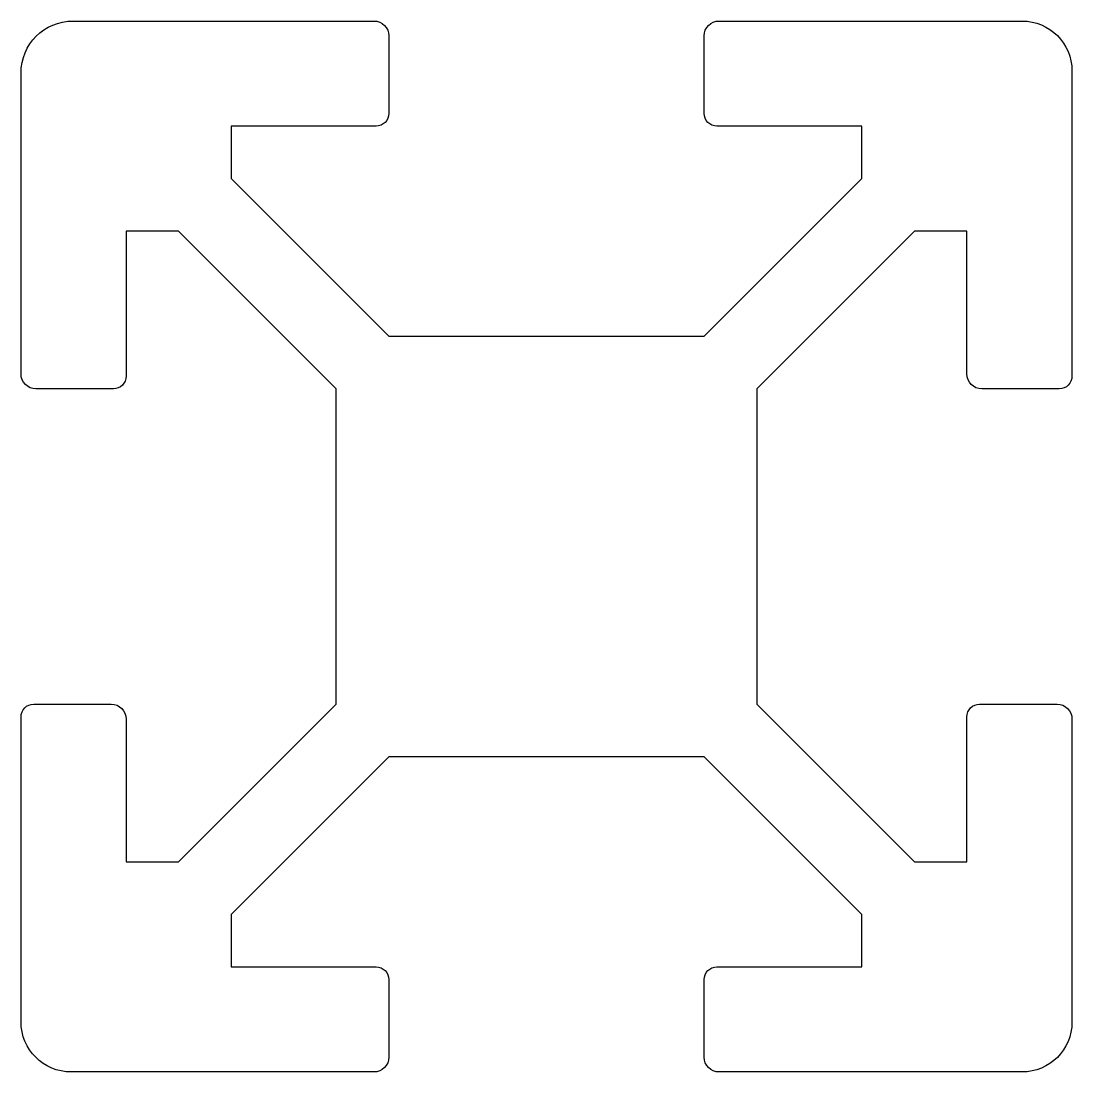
# Model space of a CAD drawing. Extents: x -10 to 10, y -10 to 10.
import ezdxf

# ---------------------------------------------------------------- set-up
doc = ezdxf.new("R2010")
doc.units = 0
doc.layers.get('0').update_dxf_attribs({"linetype": 'continuous'})

msp = doc.modelspace()

# ---------------------------------------------------------------- linework, layer by layer
at = {"color": 7}
msp.add_lwpolyline([(-10, 3.282843), (-10, 9.010051, -0.414213562), (-9.010051, 10), (-3.282843, 10, -0.414213562), (-3, 9.717157), (-3, 8.242843, -0.414213562), (-3.242843, 8), (-6, 8), (-6, 7), (-3, 4), (3, 4), (6, 7), (6, 8), (3.242843, 8, -0.414213562), (3, 8.242843), (3, 9.717157, -0.414213562), (3.282843, 10), (9.050051, 10, -0.414213562), (10, 9.050051), (10, 3.242843, -0.414213562), (9.757157, 3), (8.282843, 3, -0.414213562), (8, 3.282843), (8, 6), (7, 6), (4, 3), (4, -3), (7, -6), (8, -6), (8, -3.242843, -0.414213562), (8.242843, -3), (9.717157, -3, -0.414213562), (10, -3.282843), (10, -9.050051, -0.414213562), (9.050051, -10), (3.282843, -10, -0.414213562), (3, -9.717157), (3, -8.242843, -0.414213562), (3.242843, -8), (6, -8), (6, -7), (3, -4), (-3, -4), (-6, -7), (-6, -8), (-3.242843, -8, -0.414213562), (-3, -8.242843), (-3, -9.717157, -0.414213562), (-3.282843, -10), (-9.044394, -10, -0.414213562), (-10, -9.044394), (-10, -3.242843, -0.414213562), (-9.757157, -3), (-8.282843, -3, -0.414213562), (-8, -3.282843), (-8, -6), (-7, -6), (-4, -3), (-4, 3), (-7, 6), (-8, 6), (-8, 3.242843, -0.414213562), (-8.242843, 3), (-9.717157, 3, -0.414213562)], format="xyb", close=True, dxfattribs=at)

doc.saveas('drawing.dxf')
